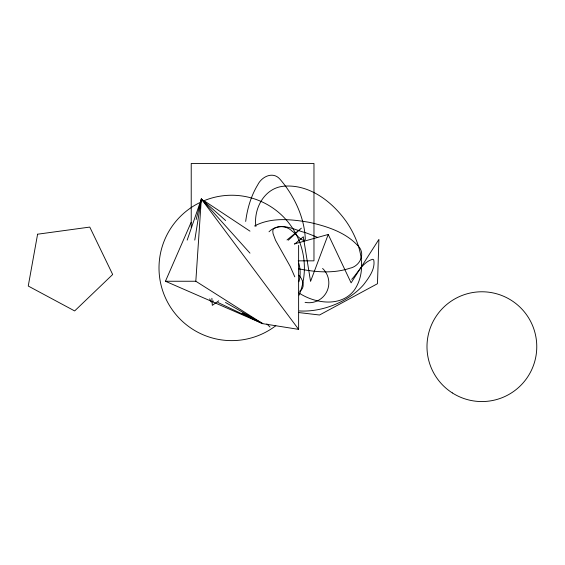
<?xml version="1.0" encoding="UTF-8"?>
<svg xmlns="http://www.w3.org/2000/svg" width="565" height="565" viewBox="0 0 565 565"><rect width="100%" height="100%" fill="white"/><g stroke="black" fill="none" stroke-linecap="round" stroke-linejoin="round"><path stroke-width="0.85" d="M298.624 245.33L298.624 329.374L262.732 323.667L195.822 281.25L201.331 198.944L225.654 220.548M245.683 221.438C247.308 208.64 251.008 195.914 257.746 184.833C261.722 176.598 273.008 171.04 279.986 179.204C294.181 195.66 304.634 217.553 305.291 239.426L304.253 240.591C299.09 239.348 296.35 233.832 292.006 231.05C285.657 224.715 275.204 225.492 269.011 231.784M194.784 240.097L201.331 198.944L249.977 253.155M196.161 219.517L201.331 198.944L298.624 329.374M187.185 240.097L199.636 203.88M294.45 243.903L328.223 234.468L310.552 281.398L303.306 236.784L294.648 244.101M225.484 302.459L262.732 323.667L165.446 281.25L191.132 222.342M351.684 279.371C358.097 272.528 363.168 261.736 372.808 259.264L373.74 259.9C375.527 269.032 368.825 277.782 363.592 284.725C356.494 292.861 347.341 298.97 337.559 303.412A91.827 91.827 0 0 1 327.622 307.205C318.526 310.072 308.921 311.52 299.379 310.941M288.312 240.181L301.364 228.175L287.02 239.963M299.542 291.342C305.771 287.726 303.052 279.357 298.779 275.282M218.733 300.827L212.306 305.347L211.882 298.306M254.561 225.986C271.334 216.974 291.604 219.284 309.662 222.412C326.909 226.332 345.095 232.088 357.525 245.33C366.191 253.113 360.286 266.15 349.82 268.241C333.272 273.778 315.256 272.153 298.44 268.735M213.542 301.032L211.183 301.964L209.65 298.864M298.193 260.839L313.971 260.839L313.971 163.462L191.224 163.462L191.224 227.504M165.446 281.25L195.822 281.25M298.8 312.558L319.529 315.002L377.469 283.715L378.917 239.391L351.105 282.846L328.223 234.468M317.721 237.498L314.988 236.34A213.04 213.04 0 0 0 305.524 232.674C295.537 230.287 282.966 222.751 273.347 228.917L272.782 230.979L273.05 233.642L275.6 240.443L290.219 266.426L294.789 276.829M217.885 302.459L262.732 323.667L242.208 313.059M298.899 292.91C315.185 303.723 341.422 307.494 354.516 289.845C368.521 268.862 359.587 241.093 346.522 221.925C332.446 201.896 309.606 184.028 283.877 186.203C264.441 187.827 253.41 208.598 255.881 226.544M204.911 201.31L249.977 231.149M270.014 327.071L267.972 325.045A181.139 181.139 0 0 1 266.878 323.936M298.751 263.205A32.925 32.925 0 0 1 298.899 281.758M322.608 268.446A19.853 19.853 0 0 1 305.079 302.353M203.245 201.041A72.694 72.694 0 0 1 299.118 295.114M275.805 325.715A72.694 72.694 0 0 1 169.535 305.616A72.694 72.694 0 0 1 200.879 202.093M37.594 234.207L28.25 286.038L74.651 310.934L112.675 274.498L89.771 227.081L37.594 234.207M452.304 392.908A54.89 54.89 0 0 0 536.715 349.156A54.89 54.89 0 0 0 456.619 297.932A54.89 54.89 0 0 0 452.304 392.908"/></g></svg>
